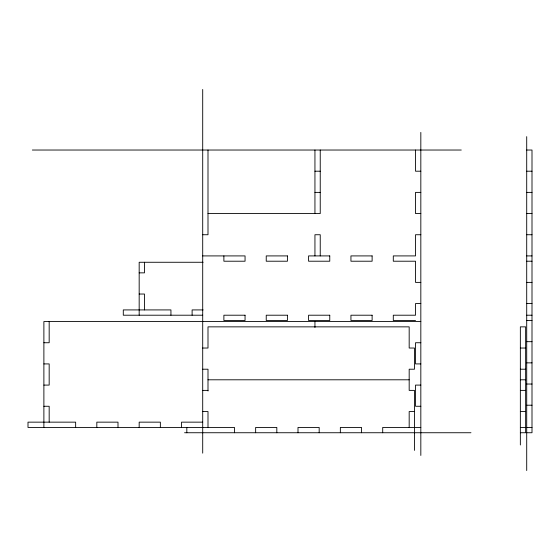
<?xml version="1.0" encoding="UTF-8"?>
<svg xmlns="http://www.w3.org/2000/svg" width="560" height="560" viewBox="0 0 560 560"><rect width="100%" height="100%" fill="white"/><g stroke="black" fill="none" stroke-linecap="round" stroke-linejoin="round"><path stroke-width="0.84" d="M32.354 150.031L461.272 150.031M526.708 150.031L532 150.031L532 432.74L526.708 432.74M314.944 171.206L320.236 171.206M420.826 171.206L415.527 171.206L415.527 150.031M526.708 171.206L532 171.206M314.944 192.388L320.236 192.388M420.826 192.388L415.527 192.388L415.527 213.563L420.826 213.563M526.708 192.388L532 192.388M207.998 213.563L320.236 213.563L320.236 150.031M526.708 213.563L532 213.563M202.706 234.738L207.998 234.738L207.998 150.031M420.826 234.738L415.527 234.738L415.527 255.913L393.295 255.913L393.295 261.212L415.527 261.212L415.527 282.387L420.826 282.387M526.708 234.738L532 234.738M202.706 255.913L245.056 255.913L245.056 261.212L223.881 261.212L223.881 255.913M526.708 255.913L532 255.913M526.708 261.212L532 261.212M203.077 262.269L139.174 262.269L139.174 315.21M139.174 272.853L144.473 272.853L144.473 262.269M526.708 282.387L532 282.387M139.174 294.035L144.473 294.035L144.473 309.918M420.826 303.562L415.527 303.562L415.527 315.21L393.295 315.21L393.295 320.502L415.527 320.502M526.708 303.562L532 303.562M203.126 309.918L192.115 309.918L192.115 315.21M202.706 315.21L123.291 315.21L123.291 309.918L170.94 309.918L170.94 315.21M526.708 315.21L532 315.21M526.708 320.502L532 320.502M420.826 321.559L43.883 321.559L43.883 427.448M526.708 341.677L532 341.677M43.883 342.741L49.175 342.741L49.175 321.559M420.826 342.741L415.527 342.741L415.527 363.916L420.826 363.916M202.706 348.033L207.998 348.033L207.998 326.858L409.178 326.858L409.178 348.033L414.47 348.033L414.47 369.208L409.178 369.208L409.178 390.383L414.47 390.383L414.47 450.394M520.352 348.033L525.644 348.033M526.708 362.859L532 362.859M43.883 363.916L49.175 363.916L49.175 385.091L43.883 385.091M202.706 369.208L207.998 369.208L207.998 391.02M520.352 369.208L525.644 369.208M207.998 379.799L409.178 379.799M520.352 379.799L525.644 379.799M526.708 384.034L532 384.034M420.826 385.091L415.527 385.091L415.527 406.266L420.826 406.266M202.706 390.383L207.998 390.383M520.352 390.383L525.644 390.383M526.708 405.209L532 405.209M43.883 406.266L49.175 406.266L49.175 422.149M202.706 411.565L207.998 411.565L207.998 427.448M414.47 411.565L409.178 411.565L409.178 427.448M520.352 411.565L525.644 411.565M202.706 422.149L181.531 422.149L181.531 427.448M420.826 427.448L382.704 427.448L382.704 432.74M520.352 427.448L525.644 427.448M526.708 427.448L532 427.448M184.555 432.74L470.96 432.74M520.352 432.74L525.644 432.74L525.644 326.858L520.352 326.858L520.352 444.99M526.708 136.64L526.708 470.547M420.826 132.405L420.826 455.448M361.529 432.74L361.529 427.448L340.354 427.448L340.354 432.74M320.236 255.913L320.236 234.738L314.944 234.738L314.944 255.913M319.179 432.74L319.179 427.448L297.997 427.448L297.997 432.74M314.944 150.031L314.944 213.563M314.944 321.559L314.944 327.495M276.822 432.74L276.822 427.448L255.647 427.448L255.647 432.74M234.472 432.74L234.472 427.448L28 427.448L28 422.149L75.649 422.149L75.649 427.448M202.706 89.453L202.706 453.145M186.823 427.448L186.823 432.74M160.356 427.448L160.356 422.149L139.174 422.149L139.174 427.448M117.999 427.448L117.999 422.149L96.824 422.149L96.824 427.448M287.413 255.913L266.238 255.913L266.238 261.212L287.413 261.212L287.413 255.913M329.763 255.913L308.588 255.913L308.588 261.212L329.763 261.212L329.763 255.913M372.12 255.913L350.938 255.913L350.938 261.212L372.12 261.212L372.12 255.913M245.056 315.21L223.881 315.21L223.881 320.502L245.056 320.502L245.056 315.21M287.413 315.21L266.238 315.21L266.238 320.502L287.413 320.502L287.413 315.21M329.763 315.21L308.588 315.21L308.588 320.502L329.763 320.502L329.763 315.21M372.12 315.21L350.938 315.21L350.938 320.502L372.12 320.502L372.12 315.21"/></g></svg>
